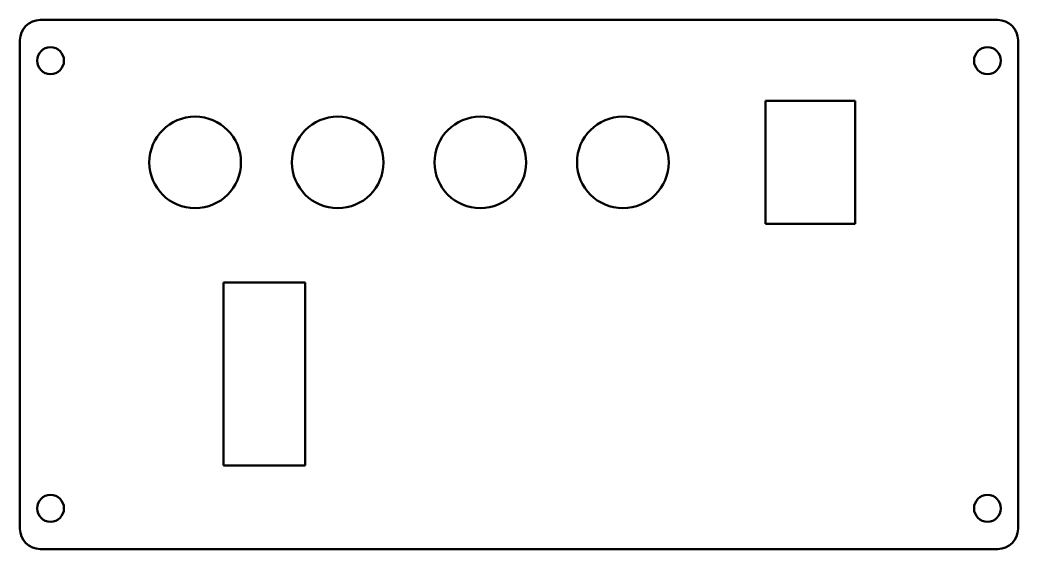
# Model space of a CAD drawing. Header units: inches. Extents: x 0 to 245, y 0 to 130.
import ezdxf

# ---------------------------------------------------------------- set-up
doc = ezdxf.new("R2010")
doc.units = ezdxf.units.IN
doc.header["$MEASUREMENT"] = 0
doc.layers.add('Visible (ANSI)', color=7, linetype='Continuous', lineweight=50)

# ---------------------------------------------------------------- blocks, each defined once
blk = doc.blocks.new('3DOF250-V003-CEPF001_Tapas Frontales_3DOF250-V003-CEPF001')
at = {"layer": 'Visible (ANSI)'}
for p, q in [((117.5, 65), (-117.5, 65)), ((-122.5, 60), (-122.5, -60)), ((122.5, -60), (122.5, 60)), ((60.5, 45.1), (82.5, 45.1)), ((60.5, 14.9), (60.5, 45.1)), ((82.5, 45.1), (82.5, 14.9)), ((82.5, 14.9), (60.5, 14.9)), ((-72.5, 0.5), (-52.5, 0.5)), ((-72.5, -44.5), (-72.5, 0.5)), ((-52.5, 0.5), (-52.5, -44.5)), ((-52.5, -44.5), (-72.5, -44.5)), ((-117.5, -65), (117.5, -65))]:
    blk.add_line(p, q, dxfattribs=at)
for centre, radius in [((-115, 55), 3.3), ((115, 55), 3.3), ((-79.5, 30), 11.25), ((-44.5, 30), 11.25), ((-9.5, 30), 11.25), ((25.5, 30), 11.25), ((-115, -55), 3.3), ((115, -55), 3.3)]:
    blk.add_circle(centre, radius, dxfattribs=at)
at = {"layer": 'Visible (ANSI)', "extrusion": (0, 0, -1)}
for centre, start, end in [((117.5, 60), 0, 90), ((-117.5, 60), 90, 180), ((117.5, -60), 270, 360), ((-117.5, -60), 180, 270)]:
    blk.add_arc(centre, 5, start, end, dxfattribs=at)

msp = doc.modelspace()

# ---------------------------------------------------------------- block references
msp.add_blockref('3DOF250-V003-CEPF001_Tapas Frontales_3DOF250-V003-CEPF001', (122.5, 65))

doc.saveas('drawing.dxf')
